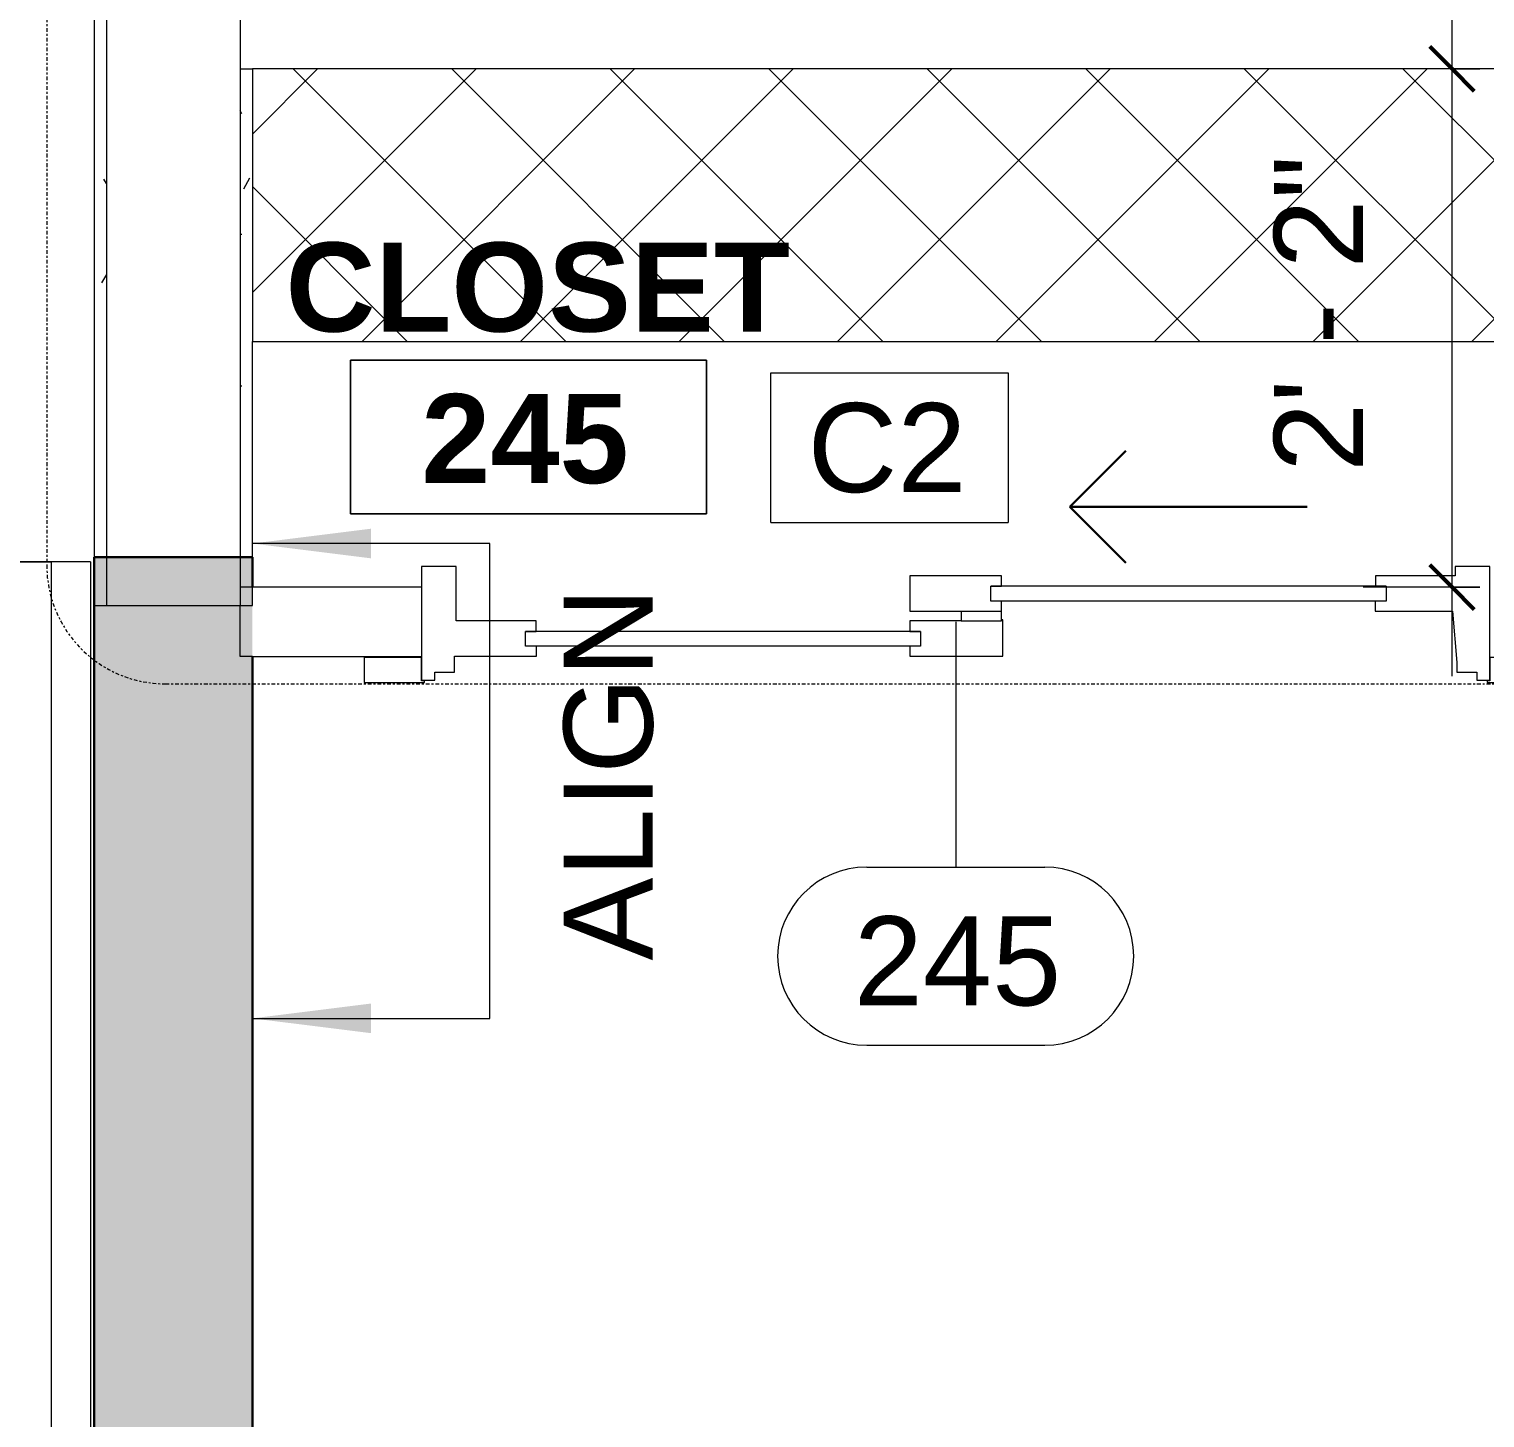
# Model space of a CAD drawing. Header units: inches. Extents: x -545 to 1083, y -2066 to -1239.
# Drawn here: x -113.8 to -40.2, y -1833.9 to -1763.7 of the extents above; entities that cross this region are included whole.
import ezdxf

# ---------------------------------------------------------------- set-up
doc = ezdxf.new("R2010")
doc.units = ezdxf.units.IN
doc.header["$MEASUREMENT"] = 0
doc.linetypes.add('Dash Dot 3_16_', pattern=[0.3125, 0.1875, -0.0625, 0, -0.0625])
for name, color, linetype, lineweight in [('A-ANNO-DIMS', 211, 'Continuous', 9), ('A-ANNO-DIMS-48', 211, 'Continuous', 9), ('A-ANNO-KEYN', 231, 'Continuous', 9), ('A-ANNO-NOTE', 131, 'Continuous', 9), ('A-ANNO-SYMB', 150, 'Continuous', 9), ('A-AREA-IDEN', 2, 'Continuous', 9), ('A-DETL-GENF', 92, 'Continuous', 9), ('A-DOOR', 31, 'Continuous', 18), ('A-DOOR-GLAZ', 31, 'Continuous', 9), ('A-DOOR-IDEN', 31, 'Continuous', 9), ('A-DOOR-OPNG', 31, 'Continuous', 30), ('A-FLOR-HRAL', 11, 'Continuous', 9), ('A-WALL', 113, 'Continuous', 18), ('A-WALL-PATT', 111, 'Continuous', 18), ('I-WALL', 2, 'Continuous', 18), ('Q-CASE', 31, 'Continuous', 9), ('S-STRS', 31, 'Continuous', 18)]:
    doc.layers.add(name, color=color, linetype=linetype, lineweight=lineweight)
doc.styles.add('Arial', font='arial.ttf', dxfattribs={"height": 4.5})
doc.styles.add('Swis721 Lt BT', font='swissl.ttf', dxfattribs={"height": 4.5})
doc.styles.add('Swis721 Lt BT_2', font='swissl.ttf', dxfattribs={"height": 0.09375})
doc.styles.add('Swis721 Lt BT_B', font='', dxfattribs={"height": 4.5})
doc.styles.get('Swis721 Lt BT_B').set_extended_font_data('Swis721 Lt BT', bold=True)
doc.dimstyles.new('OTJ_-_3_32__Linear__1_2__Tolerance', dxfattribs={"dimscale": 12, "dimtxt": 4.748918, "dimasz": 0.1875, "dimexe": 0.375, "dimexo": 0.25, "dimgap": 0.25, "dimtad": 1, "dimdec": 1, "dimrnd": 0.5, "dimzin": 3, "dimdsep": 46, "dimlunit": 4, "dimtxsty": 'Swis721 Lt BT', "dimblk1": 'OBLIQUE', "dimblk2": 'OBLIQUE', "dimsah": 1, "dimcen": 0.09, "dimdle": 0.375, "dimazin": 0, "dimtfac": 1, "dimtdec": 4, "dimtix": 1, "dimtmove": 0, "dimatfit": 3, "dimfxl": 1, "dimtvp": 1, "dimfrac": 2, "dimtolj": 1, "dimtzin": 0, "dimarcsym": 2})
pattern_1 = [(0, (0, 0), (15.36, 3.84), [0.634, -10.886, 0.634, -10.886, -61.44]), (0, (0, 0), (15.36, 3.84), [-23.04, 0.634, -22.406, 0.634, -10.886, -26.88]), (0, (0, 0), (15.36, 3.84), [-57.6, 0.634, -7.046, 0.634, -18.566]), (120, (5.76, 1.92), (-11.0055376, 11.38215), [0.634, -10.886, 0.634, -10.886, -61.44]), (120, (5.76, 1.92), (-11.0055376, 11.38215), [-23.04, 0.634, -22.406, 0.634, -10.886, -26.88]), (120, (5.76, 1.92), (-11.0055376, 11.38215), [-57.6, 0.634, -7.046, 0.634, -18.566]), (240, (7.68, 9.6), (-4.3544624, -15.22215), [0.634, -10.886, 0.634, -10.886, -61.44]), (240, (7.68, 9.6), (-4.3544624, -15.22215), [-23.04, 0.634, -22.406, 0.634, -10.886, -26.88]), (240, (7.68, 9.6), (-4.3544624, -15.22215), [-57.6, 0.634, -7.046, 0.634, -18.566])]

# ---------------------------------------------------------------- blocks, each defined once
blk = doc.blocks.new('Top Rail Type - Top Rail_Internal_-5057302-2ND FLOOR - CONSTRUCTION')
at = {"layer": 'A-FLOR-HRAL'}
for p, q in [((-184.531, -1790.637), (-182.531, -1790.637)), ((-184.531, -1867.637), (-184.531, -1790.637)), ((-182.531, -1790.637), (-182.531, -1867.637)), ((-114.68, -1790.637), (-112.68, -1790.637)), ((-114.68, -1867.637), (-114.68, -1790.637)), ((-112.68, -1790.637), (-112.68, -1867.637)), ((-184.531, -1878.637), (-184.531, -1867.637)), ((-182.531, -1867.637), (-182.531, -1878.637)), ((-114.68, -1867.637), (-112.68, -1867.637)), ((-114.68, -1903.637), (-114.68, -1867.637)), ((-112.68, -1867.637), (-112.68, -1905.637)), ((-184.531, -1905.637), (-184.531, -1878.637)), ((-182.531, -1878.637), (-184.531, -1878.637)), ((-182.531, -1878.637), (-182.531, -1903.637)), ((-182.531, -1903.637), (-114.68, -1903.637)), ((-112.68, -1905.637), (-184.531, -1905.637))]:
    blk.add_line(p, q, dxfattribs=at)
blk = doc.blocks.new('Top Rail Type - Top Rail_Internal_-V2-2ND FLOOR - CONSTRUCTION')
at = {"layer": 'A-FLOR-HRAL'}
for p, q in [((-184.531, -1790.637), (-182.531, -1790.637)), ((-184.531, -1878.637), (-184.531, -1790.637)), ((-182.531, -1878.637), (-182.531, -1790.637)), ((-112.68, -1790.637), (-114.68, -1790.637)), ((-114.68, -1790.637), (-114.68, -1867.637)), ((-112.68, -1790.637), (-112.68, -1867.637)), ((-114.68, -1867.637), (-114.68, -1903.637)), ((-112.68, -1867.637), (-112.68, -1905.637)), ((-184.531, -1905.637), (-184.531, -1878.637)), ((-182.531, -1903.637), (-182.531, -1878.637)), ((-114.68, -1903.637), (-182.531, -1903.637)), ((-112.68, -1905.637), (-184.531, -1905.637))]:
    blk.add_line(p, q, dxfattribs=at)
blk = doc.blocks.new('Door-Sliding-JELD-WEN-2_Panel-Stationary_Active-Wide_Stile-EpicVue - Not A Type - Load Type Catalog 4_6_-5760578-2ND FLOOR - CONSTRUCTION')
at = {"layer": 'A-DETL-GENF'}
for p, q in [((-26.859, 3.059), (-29.906, 3.059)), ((-29.906, 3.059), (-29.906, 1.799)), ((-27, 1.799), (-27, 2.979)), ((-27, 2.979), (-26.859, 2.979)), ((-26.335, 2.944), (-27, 2.944)), ((-27, 2.944), (-27, -2.803)), ((-26.859, 2.979), (-26.859, 3.059)), ((-26.335, 2.547), (-26.335, 2.944)), ((27, 2.946), (26.335, 2.946)), ((26.335, 2.946), (26.335, 2.55)), ((26.859, 3.059), (26.859, 2.979)), ((29.906, 3.059), (26.859, 3.059)), ((26.859, 2.979), (27, 2.979)), ((27, 2.979), (27, 1.799)), ((27, -2.802), (27, 2.946)), ((29.906, 1.799), (29.906, 3.059)), ((-25.335, 2.547), (-26.335, 2.547)), ((-25.335, 2.06), (-25.335, 2.547)), ((26.335, 2.55), (25.334, 2.55)), ((25.334, 2.55), (25.334, 1.742)), ((-29.906, 1.799), (-27, 1.799)), ((-25.108, -0.539), (-25.335, 2.06)), ((2.324, 1.742), (-2.375, 1.742)), ((-2.375, 1.742), (-2.375, -0.102)), ((2.324, 1.232), (2.324, 1.742)), ((21.198, 1.742), (21.198, 1.232)), ((25.334, 1.742), (21.198, 1.742)), ((27, 1.799), (29.906, 1.799)), ((1.781, 0.482), (1.781, 1.232)), ((1.781, 1.232), (2.324, 1.232)), ((21.198, 1.232), (21.754, 1.232)), ((21.754, 1.232), (21.754, 0.482)), ((2.312, 0.482), (1.781, 0.482)), ((2.312, -0.052), (2.312, 0.482)), ((21.754, 0.482), (21.208, 0.482)), ((21.208, 0.482), (21.208, -0.052)), ((-21.208, -0.539), (-25.108, -0.539)), ((-21.208, -1.049), (-21.208, -0.539)), ((-2.375, -0.102), (-2.319, -0.102)), ((-2.319, -0.052), (-2.319, -0.102)), ((-0.283, -0.052), (-2.319, -0.052)), ((-2.319, -0.102), (-2.319, -1.049)), ((-0.283, -0.539), (-2.319, -0.539)), ((-0.283, -0.539), (-0.283, -0.052)), ((-0.283, -0.052), (2.312, -0.052)), ((2.313, -0.539), (-0.283, -0.539)), ((2.313, -2.333), (2.313, -0.539)), ((21.208, -0.052), (25.25, -0.052)), ((25.25, -0.052), (25.25, -2.802)), ((-21.754, -1.799), (-21.754, -1.049)), ((-21.754, -1.049), (-21.208, -1.049)), ((-2.319, -1.049), (-1.781, -1.049)), ((-1.781, -1.049), (-1.781, -1.799)), ((-21.224, -1.799), (-21.754, -1.799)), ((-21.224, -2.333), (-21.224, -1.799)), ((-1.781, -1.799), (-2.311, -1.799)), ((-2.311, -1.799), (-2.311, -2.333)), ((-27, -2.803), (-25.25, -2.803)), ((-25.25, -2.803), (-25.25, -2.333)), ((-25.25, -2.333), (-21.224, -2.333)), ((-2.311, -2.333), (2.313, -2.333)), ((25.25, -2.802), (27, -2.802))]:
    blk.add_line(p, q, dxfattribs=at)
at = {"layer": 'A-DOOR-GLAZ'}
for p, q in [((1.781, 1.232), (21.754, 1.232)), ((1.781, 0.482), (21.754, 0.482)), ((-21.754, -1.049), (-1.781, -1.049)), ((-21.754, -1.799), (-1.781, -1.799))]:
    blk.add_line(p, q, dxfattribs=at)
at = {"layer": 'A-DOOR-OPNG'}
for p, q in [((-8.6, -2.986), (-5.771, -5.814)), ((-5.771, -5.814), (-17.771, -5.814)), ((-8.6, -8.643), (-5.771, -5.814))]:
    blk.add_line(p, q, dxfattribs=at)
blk = doc.blocks.new('CW Shelves _ Rails - Shelve Rail-5765964-2ND FLOOR - CONSTRUCTION')
at = {"layer": 'Q-CASE'}
h = blk.add_hatch(dxfattribs=at)
h.set_pattern_fill('FP_15', color=256, style=0, pattern_type=2)
h.set_pattern_definition([(45, (104.501, 1763.357), (-4.006467, 4.006467), []), (135, (104.501, 1763.357), (-4.006467, -4.006467), [])])
h.paths.add_polyline_path([(75.351, -16.142), (75.351, -2.362), (1.995, -2.362), (1.995, -16.142), (74.464, -16.142)], flags=0)
for p, q in [((75.351, -2.362), (1.995, -2.362)), ((1.995, -2.362), (1.995, -16.142)), ((75.351, -16.142), (75.351, -2.362)), ((1.995, -16.142), (75.351, -16.142))]:
    blk.add_line(p, q, dxfattribs=at)
blk = doc.blocks.new('DIMBLOCK4-2ND FLOOR - CONSTRUCTION')
at = {"layer": 'A-ANNO-DIMS-48'}
for p, q in [((-41.862, -1796.423), (-41.862, -1761.219)), ((-40.453, -1765.719), (-46.362, -1765.719)), ((-41.862, -1765.719), (-40.453, -1765.719)), ((-40.453, -1791.923), (-46.362, -1791.923)), ((-41.862, -1791.923), (-40.453, -1791.923))]:
    blk.add_line(p, q, dxfattribs=at)
at = {"layer": 'A-ANNO-DIMS-48', "lineweight": 50}
for p, q in [((-41.862, -1765.719), (-42.987, -1764.594)), ((-41.862, -1765.719), (-40.737, -1766.844)), ((-41.862, -1791.923), (-42.987, -1790.798)), ((-41.862, -1791.923), (-40.737, -1793.048))]:
    blk.add_line(p, q, dxfattribs=at)
at = {"layer": 'A-ANNO-DIMS-48', "color": 0, "insert": (-50.87, -1786.095), "char_height": 4.5, "width": 17.45793, "attachment_point": 1, "rotation": 90, "line_spacing_factor": 1.005062, "style": 'Swis721 Lt BT'}
blk.add_mtext('2\' - 2"', dxfattribs=at)
blk = doc.blocks.new('_Oblique')
at = {"color": 0, "linetype": 'ByBlock', "lineweight": -2}
blk.add_line((-0.5, -0.5), (0.5, 0.5), dxfattribs=at)
blk = doc.blocks.new('Room Tag - Room Name and Number-3379422-2ND FLOOR - CONSTRUCTION')
at = {"layer": 'A-AREA-IDEN'}
for p, q in [((-0.1881, -0.1636), (-0.1881, -0.0018)), ((-0.1881, -0.0018), (0.1869, -0.0018)), ((0.1869, -0.0018), (-0.1881, -0.0018)), ((-0.1881, -0.0018), (-0.1881, -0.1636)), ((0.1869, -0.0018), (0.1869, -0.1636)), ((0.1869, -0.1636), (0.1869, -0.0018)), ((0.1869, -0.1636), (-0.1881, -0.1636)), ((-0.1881, -0.1636), (0.1869, -0.1636))]:
    blk.add_line(p, q, dxfattribs=at)
blk = doc.blocks.new('Keynote Tag - Keynote Number - Boxed-135510-2ND FLOOR - CONSTRUCTION')
at = {"layer": 'A-ANNO-KEYN'}
for p, q in [((-0.125, -0.0792), (-0.125, 0.0781)), ((-0.125, 0.0781), (0.125, 0.0781)), ((0.125, 0.0781), (0.125, -0.0792)), ((-0.125, -0.0792), (0.125, -0.0792))]:
    blk.add_line(p, q, dxfattribs=at)
blk = doc.blocks.new('Door Tag - Door Tag-41184-2ND FLOOR - CONSTRUCTION')
at = {"layer": 'A-DOOR-IDEN'}
for p, q in [((-0.09375, 0.09375), (0.09375, 0.09375)), ((-0.09375, -0.09375), (0.09375, -0.09375))]:
    blk.add_line(p, q, dxfattribs=at)
for centre, start, end in [((-0.09375, 0), 90, 270), ((0.09375, 0), 270, 90)]:
    blk.add_arc(centre, 0.09375, start, end, dxfattribs=at)
blk = doc.blocks.new('Align symbol - U shaped 2016 - symbol_align 01-6056426-2ND FLOOR - CONSTRUCTION')
at = {"layer": 'A-ANNO-NOTE'}
for points in [[(0.4844, -0.125), (0.5, 0), (0.5156, -0.125)], [(-0.0156, -0.125), (0, 0), (0.0156, -0.125)]]:
    blk.add_hatch(color=256, dxfattribs=at).paths.add_polyline_path(points, flags=0)
for p, q in [((0, 0), (0, -0.25)), ((0.5, -0.25), (0.5, 0)), ((0, -0.25), (0.5, -0.25))]:
    blk.add_line(p, q, dxfattribs=at)
at = {"layer": 'A-ANNO-NOTE', "insert": (0.0609, -0.3278), "char_height": 0.09375, "width": 0.4545, "attachment_point": 1, "style": 'Swis721 Lt BT_2'}
blk.add_mtext('ALIGN', dxfattribs=at)

msp = doc.modelspace()

# ---------------------------------------------------------------- hatches: boundary and pattern name
at = {"layer": 'A-WALL-PATT', "lineweight": 9}
h = msp.add_hatch(dxfattribs=at)
h.set_pattern_fill('FP_1', color=256, style=0, pattern_type=2)
h.set_pattern_definition(pattern_1)
h.paths.add_polyline_path([(-109.881, -1792.841), (-109.881, -1739.219), (-110.506, -1739.219), (-110.506, -1792.841)], flags=0)
h.paths.add_polyline_path([(-109.881, -1703.219), (-109.881, -1697.719), (-110.506, -1697.719), (-110.506, -1703.219)], flags=0)
h = msp.add_hatch(dxfattribs=at)
h.set_pattern_fill('FP_1', color=256, style=0, pattern_type=2)
h.set_pattern_definition(pattern_1)
h.paths.add_polyline_path([(-102.506, -1792.841), (-102.506, -1765.719), (-103.131, -1765.719), (-103.131, -1792.841)], flags=0)
h.paths.add_polyline_path([(-103.131, -1762.219), (-102.506, -1762.219), (-102.506, -1739.219), (-103.131, -1739.219), (-103.131, -1760.692)], flags=0)
h.paths.add_polyline_path([(-102.506, -1703.219), (-102.506, -1701.719), (-103.131, -1701.719), (-103.131, -1703.219)], flags=0)
msp.add_hatch(color=7, dxfattribs=at).paths.add_polyline_path([(-102.506, -1907.523), (-102.506, -1790.404), (-110.506, -1790.404), (-110.506, -1907.523)], flags=0)

# ---------------------------------------------------------------- linework, layer by layer
at = {"layer": 'A-ANNO-SYMB', "linetype": 'Dash Dot 3_16_'}
for p, q in [((-112.902, -1687.621), (-112.902, -1790.81)), ((-106.902, -1796.81), (16.531, -1796.81))]:
    msp.add_line(p, q, dxfattribs=at)
msp.add_arc((-106.902, -1790.81), 6, 180, 270, dxfattribs=at)
at = {"layer": 'A-DOOR-IDEN'}
msp.add_line((-66.953, -1793.673), (-66.953, -1806.067), dxfattribs=at)
at = {"layer": 'A-WALL'}
for p, q in [((-109.881, -1697.219), (-109.881, -1792.841)), ((-103.131, -1701.719), (-103.131, -1792.841)), ((-103.131, -1765.719), (-102.506, -1765.719)), ((-102.506, -1791.923), (-103.131, -1791.923)), ((-102.506, -1792.841), (-102.506, -1791.923)), ((-102.506, -1795.423), (-103.131, -1795.423))]:
    msp.add_line(p, q, dxfattribs=at)
at = {"layer": 'I-WALL'}
for p, q in [((-110.506, -1697.719), (-110.506, -1790.404)), ((-102.506, -1790.404), (-102.506, -1779.499)), ((-93.953, -1791.923), (-102.506, -1791.923)), ((-110.506, -1792.841), (-102.506, -1792.841)), ((-102.506, -1795.423), (-93.953, -1795.423))]:
    msp.add_line(p, q, dxfattribs=at)
at = {"layer": 'I-WALL', "color": 8, "lineweight": 30}
for p, q in [((-110.506, -1790.404), (-110.506, -1907.523)), ((-102.506, -1790.404), (-110.506, -1790.404)), ((-102.506, -1791.923), (-102.506, -1790.404)), ((-102.506, -1907.523), (-102.506, -1795.423))]:
    msp.add_line(p, q, dxfattribs=at)
at = {"layer": 'I-WALL', "lineweight": 9}
msp.add_line((-103.131, -1795.423), (-103.131, -1792.841), dxfattribs=at)
at = {"layer": 'S-STRS', "lineweight": 9}
for q in [(-112.68, -1790.637), (-110.68, -1869.808)]:
    msp.add_line((-110.68, -1790.637), q, dxfattribs=at)

# ---------------------------------------------------------------- block references
at = {"layer": 'A-ANNO-KEYN', "xscale": 47.99999999999997, "yscale": 47.99999999999997, "zscale": 47.99999999999997}
msp.add_blockref('Keynote Tag - Keynote Number - Boxed-135510-2ND FLOOR - CONSTRUCTION', (-70.3, -1784.841), dxfattribs=at)
at = {"layer": 'A-ANNO-NOTE', "xscale": 48, "yscale": 48, "zscale": 48, "rotation": 89.9999999999999}
msp.add_blockref('Align symbol - U shaped 2016 - symbol_align 01-6056426-2ND FLOOR - CONSTRUCTION', (-102.506, -1813.713), dxfattribs=at)
at = {"layer": 'A-AREA-IDEN', "xscale": 47.99999999999997, "yscale": 47.99999999999997, "zscale": 47.99999999999997}
msp.add_blockref('Room Tag - Room Name and Number-3379422-2ND FLOOR - CONSTRUCTION', (-88.52, -1780.36), dxfattribs=at)
at = {"layer": 'A-DOOR', "rotation": 180}
msp.add_blockref('Door-Sliding-JELD-WEN-2_Panel-Stationary_Active-Wide_Stile-EpicVue - Not A Type - Load Type Catalog 4_6_-5760578-2ND FLOOR - CONSTRUCTION', (-66.953, -1793.673), dxfattribs=at)
at = {"layer": 'A-DOOR-IDEN', "xscale": 47.99999999999997, "yscale": 47.99999999999997, "zscale": 47.99999999999997}
msp.add_blockref('Door Tag - Door Tag-41184-2ND FLOOR - CONSTRUCTION', (-66.953, -1810.567), dxfattribs=at)
at = {"layer": 'A-FLOR-HRAL'}
for name in ['Top Rail Type - Top Rail_Internal_-5057302-2ND FLOOR - CONSTRUCTION', 'Top Rail Type - Top Rail_Internal_-V2-2ND FLOOR - CONSTRUCTION']:
    msp.add_blockref(name, (0, 0), dxfattribs=at)
at = {"layer": 'Q-CASE'}
msp.add_blockref('CW Shelves _ Rails - Shelve Rail-5765964-2ND FLOOR - CONSTRUCTION', (-104.501, -1763.357), dxfattribs=at)

# ---------------------------------------------------------------- texts
at = {"layer": 'A-ANNO-KEYN', "insert": (-74.443, -1782.616), "char_height": 4.5, "width": 9.8475, "attachment_point": 1, "style": 'Arial'}
msp.add_mtext('C2', dxfattribs=at)
at = {"layer": 'A-AREA-IDEN', "char_height": 4.5, "attachment_point": 1, "style": 'Swis721 Lt BT_B'}
for s, insert, width in [('CLOSET', (-100.827, -1774.501), 29.694), ('245', (-93.968, -1782.161), 12.726)]:
    msp.add_mtext(s, dxfattribs=dict(at, insert=insert, width=width))
at = {"layer": 'A-DOOR-IDEN', "insert": (-72.104, -1808.556), "char_height": 4.5, "width": 12.2715, "attachment_point": 1, "style": 'Swis721 Lt BT'}
msp.add_mtext('245', dxfattribs=at)

# ---------------------------------------------------------------- dimensions: what is measured, and where the dimension line sits
at = {"layer": 'A-ANNO-DIMS'}
dim = msp.add_linear_dim(base=(-41.862, -1765.719), p1=(-43.453, -1791.923), p2=(-43.453, -1765.719), angle=90, dimstyle='OTJ_-_3_32__Linear__1_2__Tolerance', override={"dimpost": '<>', "dimfxl": 26.203931}, dxfattribs=at)
dim.commit()
dim.dimension.update_dxf_attribs({"geometry": 'DIMBLOCK4-2ND FLOOR - CONSTRUCTION', "text_midpoint": (-47.112, -1778.821)})

doc.saveas('drawing.dxf')
